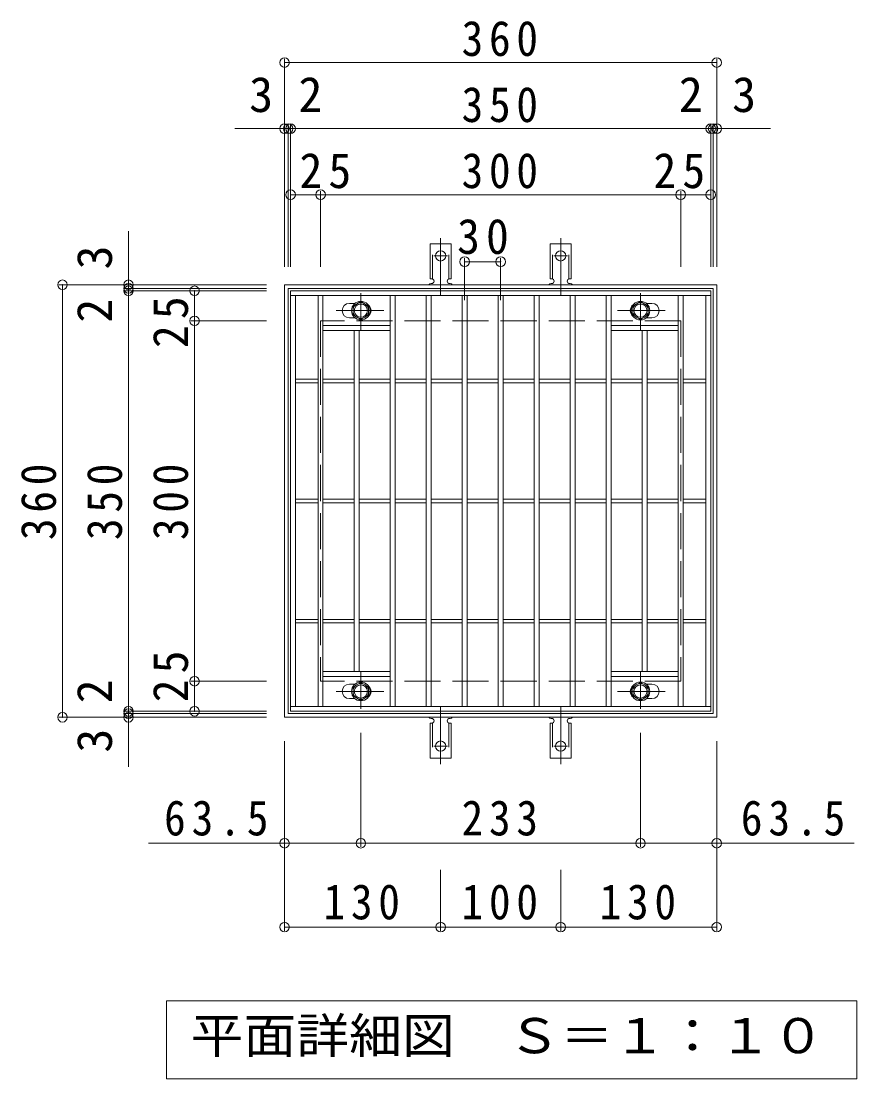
# Model space of a CAD drawing. Units: millimetres at full size, sheet at 1:10; some dimension numbers follow another scale. Extents: x -1436 to 1795, y -1374 to 1286.
# Drawn here: x -404 to 292, y 406 to 1286 of the extents above; entities that cross this region are included whole.
import ezdxf
from ezdxf.enums import TextEntityAlignment as Align

# ---------------------------------------------------------------- set-up
doc = ezdxf.new("R2010")
doc.units = ezdxf.units.MM
doc.header["$LTSCALE"] = 10
doc.header["$PDMODE"] = 32
doc.header["$PDSIZE"] = 8
for name, pattern in [('CHAIN1', [8, 5, -1, 1, -1]), ('CHAIN2', [12, 9, -1, 1, -1]), ('DASHED2', [3, 2, -1]), ('DASHED3', [4, 3, -1])]:
    doc.linetypes.add(name, pattern=pattern)
for name, color, linetype, lineweight in [('C-1', 2, 'DASHED3', 9), ('C-2', 3, 'Continuous', 9), ('C-4', 7, 'Continuous', 9), ('C-5', 7, 'Continuous', 9), ('C-8', 4, 'Continuous', 9), ('C-A', 3, 'Continuous', 9)]:
    doc.layers.add(name, color=color, linetype=linetype, lineweight=lineweight)
doc.styles.add('ＭＳ ゴシック', font='')
doc.styles.get('ＭＳ ゴシック').set_extended_font_data('MS Gothic')

msp = doc.modelspace()

# ---------------------------------------------------------------- linework, layer by layer
at = {"layer": 'C-1'}
for p, q in [((-154.49, 1036.53), (-154.49, 736.53)), ((145.51, 1036.53), (-154.49, 1036.53)), ((145.51, 1036.53), (145.51, 736.53)), ((145.51, 736.53), (-154.49, 736.53))]:
    msp.add_line(p, q, dxfattribs=at)
at = {"layer": 'C-1', "linetype": 'Continuous'}
for points in [[(-184.49, 706.53), (-184.49, 1066.53), (175.51, 1066.53), (175.51, 706.53)], [(-181.49, 1063.53), (172.51, 1063.53), (172.51, 709.53), (-181.49, 709.53)]]:
    msp.add_lwpolyline(points, close=True, dxfattribs=at)
at = {"layer": 'C-2'}
for p, q in [((-179.49, 1061.53), (-179.49, 711.53)), ((170.51, 1061.53), (-179.49, 1061.53)), ((170.51, 1057.53), (-179.49, 1057.53)), ((-175.49, 1057.53), (-175.49, 715.53)), ((-156.49, 1057.53), (-156.49, 715.53)), ((-152.49, 1057.53), (-152.49, 715.53)), ((-96.49, 1057.53), (-96.49, 715.53)), ((-92.49, 1057.53), (-92.49, 715.53)), ((-66.49, 1057.53), (-66.49, 715.53)), ((-62.49, 1057.53), (-62.49, 715.53)), ((-36.49, 1057.53), (-36.49, 715.53)), ((-32.49, 1057.53), (-32.49, 715.53)), ((-6.49, 1057.53), (-6.49, 715.53)), ((-2.49, 1057.53), (-2.49, 715.53)), ((23.51, 1057.53), (23.51, 715.53)), ((27.51, 1057.53), (27.51, 715.53)), ((53.51, 1057.53), (53.51, 715.53)), ((57.51, 1057.53), (57.51, 715.53)), ((83.51, 1057.53), (83.51, 715.53)), ((87.51, 1057.53), (87.51, 715.53)), ((143.51, 1057.53), (143.51, 715.53)), ((147.51, 1057.53), (147.51, 715.53)), ((166.51, 1057.53), (166.51, 715.53)), ((170.51, 1061.53), (170.51, 711.53)), ((-130.49, 1051.03), (-125.89, 1051.03)), ((121.51, 1051.03), (116.92, 1051.03)), ((-130.49, 1039.03), (-125.89, 1039.03)), ((121.51, 1039.03), (116.92, 1039.03)), ((-152.49, 1032.53), (-96.49, 1032.53)), ((143.51, 1032.53), (87.51, 1032.53)), ((-152.49, 1028.53), (-96.49, 1028.53)), ((-126.49, 1028.53), (-126.49, 744.53)), ((-122.49, 1028.53), (-122.49, 744.53)), ((143.51, 1028.53), (87.51, 1028.53)), ((113.51, 1028.53), (113.51, 744.53)), ((117.51, 1028.53), (117.51, 744.53)), ((-175.49, 988.03), (-156.49, 988.03)), ((-152.49, 988.03), (-126.49, 988.03)), ((-122.49, 988.03), (-96.49, 988.03)), ((-92.49, 988.03), (-66.49, 988.03)), ((-62.49, 988.03), (-36.49, 988.03)), ((-32.49, 988.03), (-6.49, 988.03)), ((-2.49, 988.03), (23.51, 988.03)), ((27.51, 988.03), (53.51, 988.03)), ((57.51, 988.03), (83.51, 988.03)), ((87.51, 988.03), (113.51, 988.03)), ((117.51, 988.03), (143.51, 988.03)), ((147.51, 988.03), (166.51, 988.03)), ((-175.49, 985.03), (-156.49, 985.03)), ((-152.49, 985.03), (-126.49, 985.03)), ((-122.49, 985.03), (-96.49, 985.03)), ((-92.49, 985.03), (-66.49, 985.03)), ((-62.49, 985.03), (-36.49, 985.03)), ((-32.49, 985.03), (-6.49, 985.03)), ((-2.49, 985.03), (23.51, 985.03)), ((27.51, 985.03), (53.51, 985.03)), ((57.51, 985.03), (83.51, 985.03)), ((87.51, 985.03), (113.51, 985.03)), ((117.51, 985.03), (143.51, 985.03)), ((147.51, 985.03), (166.51, 985.03)), ((-175.49, 888.03), (-156.49, 888.03)), ((-175.49, 885.03), (-156.49, 885.03)), ((-152.49, 888.03), (-126.49, 888.03)), ((-152.49, 885.03), (-126.49, 885.03)), ((-122.49, 888.03), (-96.49, 888.03)), ((-122.49, 885.03), (-96.49, 885.03)), ((-92.49, 888.03), (-66.49, 888.03)), ((-92.49, 885.03), (-66.49, 885.03)), ((-62.49, 888.03), (-36.49, 888.03)), ((-62.49, 885.03), (-36.49, 885.03)), ((-32.49, 888.03), (-6.49, 888.03)), ((-32.49, 885.03), (-6.49, 885.03)), ((-2.49, 888.03), (23.51, 888.03)), ((-2.49, 885.03), (23.51, 885.03)), ((27.51, 888.03), (53.51, 888.03)), ((27.51, 885.03), (53.51, 885.03)), ((57.51, 888.03), (83.51, 888.03)), ((57.51, 885.03), (83.51, 885.03)), ((87.51, 888.03), (113.51, 888.03)), ((87.51, 885.03), (113.51, 885.03)), ((117.51, 888.03), (143.51, 888.03)), ((117.51, 885.03), (143.51, 885.03)), ((147.51, 888.03), (166.51, 888.03)), ((147.51, 885.03), (166.51, 885.03)), ((-175.49, 788.03), (-156.49, 788.03)), ((-175.49, 785.03), (-156.49, 785.03)), ((-152.49, 788.03), (-126.49, 788.03)), ((-152.49, 785.03), (-126.49, 785.03)), ((-122.49, 788.03), (-96.49, 788.03)), ((-122.49, 785.03), (-96.49, 785.03)), ((-92.49, 788.03), (-66.49, 788.03)), ((-92.49, 785.03), (-66.49, 785.03)), ((-62.49, 788.03), (-36.49, 788.03)), ((-62.49, 785.03), (-36.49, 785.03)), ((-32.49, 788.03), (-6.49, 788.03)), ((-32.49, 785.03), (-6.49, 785.03)), ((-2.49, 788.03), (23.51, 788.03)), ((-2.49, 785.03), (23.51, 785.03)), ((27.51, 788.03), (53.51, 788.03)), ((27.51, 785.03), (53.51, 785.03)), ((57.51, 788.03), (83.51, 788.03)), ((57.51, 785.03), (83.51, 785.03)), ((87.51, 788.03), (113.51, 788.03)), ((87.51, 785.03), (113.51, 785.03)), ((117.51, 788.03), (143.51, 788.03)), ((117.51, 785.03), (143.51, 785.03)), ((147.51, 788.03), (166.51, 788.03)), ((147.51, 785.03), (166.51, 785.03)), ((-152.49, 744.53), (-96.49, 744.53)), ((-152.49, 740.54), (-96.49, 740.54)), ((143.51, 744.53), (87.51, 744.53)), ((143.51, 740.54), (87.51, 740.54)), ((-130.49, 734.03), (-125.89, 734.03)), ((121.51, 734.03), (116.92, 734.03)), ((-130.49, 722.03), (-125.89, 722.03)), ((121.51, 722.03), (116.92, 722.03)), ((-179.49, 715.53), (170.51, 715.53)), ((-179.49, 711.53), (170.51, 711.53))]:
    msp.add_line(p, q, dxfattribs=at)
for centre, start, end in [((-130.49, 1045.03), 90, 270), ((-118.49, 1045.03), 306.42623, 53.57377), ((109.51, 1045.03), 126.41218, 233.58782), ((121.51, 1045.03), 270, 90), ((-130.49, 728.03), 90, 270), ((-118.49, 728.03), 306.42623, 53.57377), ((109.51, 728.03), 126.41218, 233.58782), ((121.51, 728.03), 270, 90)]:
    msp.add_arc(centre, 6, start, end, dxfattribs=at)
at = {"layer": 'C-4'}
for p, q in [((-184.49, 1081.53), (-184.49, 1254.53)), ((-184.49, 1251.53), (175.51, 1251.53)), ((175.51, 1081.53), (175.51, 1254.53)), ((-181.49, 1081.53), (-181.49, 1199.53)), ((-179.49, 1081.53), (-179.49, 1199.53)), ((170.51, 1081.53), (170.51, 1199.53)), ((172.51, 1081.53), (172.51, 1199.53)), ((-225.8, 1196.53), (220.26, 1196.53)), ((-179.49, 1141.53), (170.51, 1141.53)), ((-154.49, 1081.53), (-154.49, 1144.53)), ((145.51, 1081.53), (145.51, 1144.53)), ((-314.49, 665.22), (-314.49, 1111.29)), ((-34.49, 1088.74), (-34.49, 1053.72)), ((-34.49, 1085.74), (-4.49, 1085.74)), ((-4.49, 1088.74), (-4.49, 1053.72)), ((-199.49, 1066.53), (-372.48, 1066.53)), ((-369.49, 706.53), (-369.49, 1066.53)), ((-199.49, 1063.53), (-317.49, 1063.53)), ((-199.49, 1061.53), (-317.49, 1061.53)), ((-259.49, 711.53), (-259.49, 1061.53)), ((-199.49, 1036.53), (-262.49, 1036.53)), ((-199.49, 736.53), (-262.49, 736.53)), ((-199.49, 706.53), (-372.48, 706.53)), ((-199.49, 711.53), (-317.49, 711.53)), ((-199.49, 709.53), (-317.49, 709.53)), ((-120.99, 598.68), (-120.99, 693.65)), ((112.01, 598.68), (112.01, 693.65)), ((-184.49, 528.84), (-184.49, 686.53)), ((175.51, 528.84), (175.51, 686.53)), ((-184.49, 601.68), (-297.8, 601.68)), ((-184.49, 601.68), (-120.99, 601.68)), ((-120.99, 601.68), (112.01, 601.68)), ((112.01, 601.68), (175.51, 601.68)), ((175.51, 601.68), (290.11, 601.68)), ((-54.49, 528.84), (-54.49, 579.59)), ((45.51, 528.84), (45.51, 579.59)), ((-184.49, 531.84), (-54.49, 531.84)), ((-54.49, 531.84), (45.51, 531.84)), ((45.51, 531.84), (175.51, 531.84))]:
    msp.add_line(p, q, dxfattribs=at)
for p in [(-184.49, 1251.53), (175.51, 1251.53), (-184.49, 1196.53), (-181.49, 1196.53), (-179.49, 1196.53), (170.51, 1196.53), (172.51, 1196.53), (175.51, 1196.53), (-179.49, 1141.53), (-154.49, 1141.53), (145.51, 1141.53), (170.51, 1141.53), (-34.49, 1085.74), (-4.49, 1085.74), (-369.49, 1066.53), (-314.49, 1066.53), (-314.49, 1063.53), (-314.49, 1061.53), (-259.49, 1061.53), (-259.49, 1036.53), (-259.49, 736.53), (-314.49, 711.53), (-314.49, 709.53), (-259.49, 711.53), (-369.49, 706.53), (-314.49, 706.53), (-184.49, 601.68), (-120.99, 601.68), (112.01, 601.68), (175.51, 601.68), (-184.49, 531.84), (-54.49, 531.84), (45.51, 531.84), (175.51, 531.84)]:
    msp.add_point(p, dxfattribs=at)
at = {"layer": 'C-5'}
msp.add_lwpolyline([(-282.76, 405.53), (-282.76, 470.53), (292.24, 470.53), (292.24, 405.53)], close=True, dxfattribs=at)
at = {"layer": 'C-8', "linetype": 'CHAIN1'}
for p, q in [((-120.99, 1029.06), (-120.99, 1059.42)), ((112.01, 1029.06), (112.01, 1059.42)), ((-141.46, 1045.03), (-101.76, 1045.03)), ((132.48, 1045.03), (92.79, 1045.03)), ((-120.99, 744.01), (-120.99, 713.65)), ((112.01, 744.01), (112.01, 713.65)), ((-141.46, 728.03), (-101.76, 728.03)), ((132.48, 728.03), (92.79, 728.03))]:
    msp.add_line(p, q, dxfattribs=at)
at = {"layer": 'C-8'}
for points in [[(-114.49, 1041.28), (-114.49, 1048.79), (-120.99, 1052.54), (-127.49, 1048.79), (-127.49, 1041.28), (-120.99, 1037.53)], [(105.51, 1041.28), (105.51, 1048.79), (112.01, 1052.54), (118.52, 1048.79), (118.52, 1041.28), (112.01, 1037.53)], [(-114.49, 731.79), (-114.49, 724.28), (-120.99, 720.53), (-127.49, 724.28), (-127.49, 731.79), (-120.99, 735.54)], [(105.51, 731.79), (105.51, 724.28), (112.01, 720.53), (118.52, 724.28), (118.52, 731.79), (112.01, 735.54)]]:
    msp.add_lwpolyline(points, close=True, dxfattribs=at)
for centre, radius in [((-120.99, 1045.03), 7.75), ((-120.99, 1045.03), 6.5), ((-120.99, 1045.03), 5.5), ((112.01, 1045.03), 7.75), ((112.01, 1045.03), 6.5), ((112.01, 1045.03), 5.5), ((-120.99, 728.03), 7.75), ((-120.99, 728.03), 6.5), ((-120.99, 728.03), 5.5), ((112.01, 728.03), 7.75), ((112.01, 728.03), 6.5), ((112.01, 728.03), 5.5)]:
    msp.add_circle(centre, radius, dxfattribs=at)
at = {"layer": 'C-A', "color": 7, "linetype": 'CHAIN2'}
for p, q in [((-54.49, 1058.07), (-54.49, 1105.47)), ((45.51, 1058.07), (45.51, 1105.47)), ((-60.26, 1090.54), (-48.71, 1090.54)), ((51.29, 1090.54), (39.74, 1090.54)), ((-54.49, 715), (-54.49, 667.6)), ((45.51, 715), (45.51, 667.6)), ((-60.26, 682.53), (-48.71, 682.53)), ((51.29, 682.53), (39.74, 682.53))]:
    msp.add_line(p, q, dxfattribs=at)
at = {"layer": 'C-A'}
for p, q in [((-63.24, 1071.54), (-63.24, 1100.54)), ((-45.74, 1100.54), (-63.24, 1100.54)), ((-45.74, 1071.54), (-45.74, 1100.54)), ((36.76, 1071.54), (36.76, 1100.54)), ((36.76, 1100.54), (54.26, 1100.54)), ((54.26, 1071.54), (54.26, 1100.54)), ((-63.24, 1071.54), (-61.99, 1071.54)), ((-62.49, 1067.54), (-61.99, 1067.54)), ((-45.74, 1071.54), (-46.99, 1071.54)), ((-46.99, 1067.54), (-46.48, 1067.54)), ((36.76, 1071.54), (38.01, 1071.54)), ((38.02, 1067.54), (37.51, 1067.54)), ((54.26, 1071.54), (53.01, 1071.54)), ((53.51, 1067.54), (53.01, 1067.54)), ((-62.49, 705.53), (-61.99, 705.53)), ((-46.99, 705.53), (-46.48, 705.53)), ((38.02, 705.53), (37.51, 705.53)), ((53.51, 705.53), (53.01, 705.53)), ((-63.24, 701.53), (-61.99, 701.53)), ((-63.24, 701.53), (-63.24, 672.53)), ((-45.74, 701.53), (-46.99, 701.53)), ((-45.74, 701.53), (-45.74, 672.53)), ((36.76, 701.53), (38.01, 701.53)), ((36.76, 701.53), (36.76, 672.53)), ((54.26, 701.53), (53.01, 701.53)), ((54.26, 701.53), (54.26, 672.53)), ((-45.74, 672.53), (-63.24, 672.53)), ((36.76, 672.53), (54.26, 672.53))]:
    msp.add_line(p, q, dxfattribs=at)
at = {"layer": 'C-A', "linetype": 'DASHED2'}
for p, q in [((-61.24, 1071.39), (-61.24, 1100.54)), ((-47.74, 1071.39), (-47.74, 1100.54)), ((38.76, 1071.39), (38.76, 1100.54)), ((52.26, 1071.39), (52.26, 1100.54)), ((-61.24, 701.68), (-61.24, 672.53)), ((-47.74, 701.68), (-47.74, 672.53)), ((38.76, 701.68), (38.76, 672.53)), ((52.26, 701.68), (52.26, 672.53))]:
    msp.add_line(p, q, dxfattribs=at)
at = {"layer": 'C-A'}
for centre in [(-54.49, 1090.54), (45.51, 1090.54), (-54.49, 682.53), (45.51, 682.53)]:
    msp.add_circle(centre, 4.25, dxfattribs=at)
for centre, start, end in [((-62.49, 1065.54), 90.27596, 150.00047), ((-61.99, 1069.54), 270, 90), ((-46.99, 1069.54), 90, 269.8667), ((-46.49, 1065.54), 29.99927, 89.75836), ((37.51, 1065.54), 90.24164, 150.00073), ((38.01, 1069.54), 270.1333, 90), ((53.01, 1069.54), 90, 270), ((53.51, 1065.54), 29.99953, 89.72404), ((-62.49, 707.53), 209.99953, 269.72404), ((-61.99, 703.53), 270, 90), ((-46.99, 703.53), 90.1333, 270), ((-46.49, 707.53), 270.24164, 330.00073), ((37.51, 707.53), 209.99927, 269.75836), ((38.01, 703.53), 270, 89.8667), ((53.01, 703.53), 90, 270), ((53.51, 707.53), 270.27596, 330.00047)]:
    msp.add_arc(centre, 2, start, end, dxfattribs=at)

# ---------------------------------------------------------------- texts
at = {"layer": 'C-4', "color": 2, "style": 'ＭＳ ゴシック'}
for s, p in [('3', (-214.01, 1201.53)), ('2', (-172.91, 1201.53)), ('2', (143.95, 1201.53)), ('3', (188.28, 1201.53))]:
    msp.add_text(s, height=29.33, dxfattribs=at).set_placement(p, align=Align.BOTTOM_LEFT)
for s, rotation, p in [('3', 90.001, (-319.49, 1079.3)), ('2', 90.001, (-319.49, 1034.97)), ('2', 90, (-319.49, 718.11)), ('3', 90, (-319.49, 677.01))]:
    msp.add_text(s, height=29.33, rotation=rotation, dxfattribs=at).set_placement(p, align=Align.BOTTOM_LEFT)
at = {"layer": 'C-4', "color": 2, "char_height": 29.33, "attachment_point": 7, "style": 'ＭＳ ゴシック'}
for s, insert in [('\\T1.27;\\W0.9;360', (-36.99, 1256.53)), ('\\T1.27;\\W0.9;350', (-36.99, 1201.53)), ('\\T1.27;\\W0.9;300', (-36.99, 1146.53)), ('\\T1.27;\\W0.95;30', (-40.74, 1091.74)), ('\\T1.28;\\W0.9;63.5', (-284.85, 607.68)), ('\\T1.27;\\W0.9;233', (-36.99, 607.68)), ('\\T1.28;\\W0.9;63.5', (195.63, 607.68)), ('\\T1.27;\\W0.9;130', (-151.99, 537.84)), ('\\T1.27;\\W0.9;100', (-36.99, 537.84)), ('\\T1.27;\\W0.9;130', (78.01, 537.84))]:
    msp.add_mtext(s, dxfattribs=dict(at, insert=insert))
for s, insert, rotation in [('\\T1.27;\\W0.95;25', (-172.02, 1146.53), 0.001), ('\\T1.27;\\W0.95;25', (122.83, 1146.53), 0.001), ('\\T1.27;\\W0.95;25', (-264.49, 1013.85), 90), ('\\T1.27;\\W0.9;360', (-374.49, 854.03), 90), ('\\T1.27;\\W0.9;350', (-319.49, 854.03), 90), ('\\T1.27;\\W0.9;300', (-264.49, 854.03), 90), ('\\T1.27;\\W0.95;25', (-264.49, 719), 90)]:
    msp.add_mtext(s, dxfattribs=dict(at, insert=insert, rotation=rotation))
at = {"layer": 'C-5', "color": 2, "style": 'ＭＳ ゴシック', "width": 1.1}
msp.add_text('平面詳細図\u3000Ｓ＝１：１０', height=29.33, dxfattribs=at).set_placement((-262.76, 418.03), align=Align.BOTTOM_LEFT)

doc.saveas('drawing.dxf')
